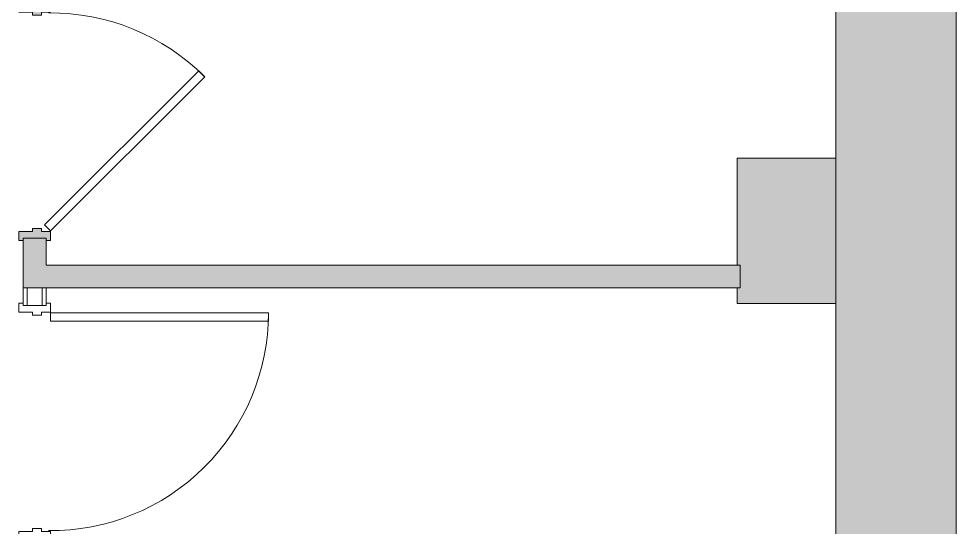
# Model space of a CAD drawing. Header units: inches. Extents: x 1076 to 2563, y 349 to 2134.
# Drawn here: x 2082.3 to 2237.1, y 1888.4 to 1972.4 of the extents above; entities that cross this region are included whole.
import ezdxf

# ---------------------------------------------------------------- set-up
doc = ezdxf.new("R2010")
doc.units = ezdxf.units.IN
doc.header["$MEASUREMENT"] = 0
for name, color, linetype, lineweight in [('A-DOOR', 31, 'Continuous', 13), ('A-WALL', 113, 'Continuous', 13), ('A-WALL-PATT', 111, 'Continuous', 13), ('I-WALL', 2, 'Continuous', 13)]:
    doc.layers.add(name, color=color, linetype=linetype, lineweight=lineweight)

# ---------------------------------------------------------------- blocks, each defined once
blk = doc.blocks.new('Door - Single - Solid Door-7732912-Level XX  POWER _ SIGNAL')
at = {"layer": 'A-DOOR'}
h = blk.add_hatch(color=250, dxfattribs=at)
h.paths.add_polyline_path([(22.12, 2.54), (22.12, 0.29), (21.62, 0.29), (21.62, -1.21), (22.12, -1.21), (22.12, -2.71), (23.62, -2.71), (23.62, -1.96), (23.24, -1.96), (23.24, 1.79), (23.62, 1.79), (23.62, 2.54), (23.24, 2.54)], flags=0)
h.paths.add_polyline_path([(-14.68, 2.54), (-15.63, 2.54), (-15.63, 1.79), (-15.26, 1.79), (-15.26, -1.96), (-15.63, -1.96), (-15.63, -2.71), (-14.13, -2.71), (-14.13, -1.21), (-13.63, -1.21), (-13.63, 0.29), (-14.13, 0.29), (-14.13, 2.54)], flags=0)
at = {"layer": 'A-DOOR', "color": 8, "lineweight": 20}
for p, q in [((-15.63, 2.54), (-14.13, 2.54)), ((-15.63, 1.79), (-15.63, 2.54)), ((-14.13, 2.54), (-14.13, 0.29)), ((22.12, 2.54), (23.62, 2.54)), ((22.12, 0.29), (22.12, 2.54)), ((23.62, 2.54), (23.62, 1.79)), ((-14.13, 0.29), (-13.63, 0.29)), ((-13.63, 0.29), (-13.63, -1.21)), ((21.62, 0.29), (22.12, 0.29)), ((21.62, -1.21), (21.62, 0.29)), ((-14.13, -1.21), (-14.13, -2.71)), ((-13.63, -1.21), (-14.13, -1.21)), ((22.12, -1.21), (21.62, -1.21)), ((22.12, -2.71), (22.12, -1.21)), ((-15.63, -2.71), (-15.63, -1.96)), ((-14.13, -2.71), (-15.63, -2.71)), ((-13.03, -1.74), (-14.01, -2.71)), ((-14.01, -2.71), (11.45, -28.17)), ((12.42, -27.2), (-13.03, -1.74)), ((23.62, -2.71), (22.12, -2.71)), ((23.62, -1.96), (23.62, -2.71)), ((11.45, -28.17), (12.42, -27.2))]:
    blk.add_line(p, q, dxfattribs=at)
at = {"layer": 'A-DOOR', "lineweight": 9}
blk.add_arc((-14.01, -2.71), 36, 315, 0.5, dxfattribs=at)
blk = doc.blocks.new('Door - Single - Solid Door-7355446-Level XX  POWER _ SIGNAL')
at = {"layer": 'A-DOOR'}
for p, q in [((-14.01, 38.71), (-12.63, 38.71)), ((-14.01, 2.71), (-14.01, 38.71)), ((-12.63, 38.71), (-12.63, 2.71)), ((-12.63, 2.71), (-14.01, 2.71))]:
    blk.add_line(p, q, dxfattribs=at)
at = {"layer": 'A-DOOR', "lineweight": 9}
for p, q in [((-15.63, 2.71), (-15.63, 1.96)), ((-14.13, 2.71), (-15.63, 2.71)), ((-14.13, 1.21), (-14.13, 2.71)), ((23.62, 2.71), (22.12, 2.71)), ((22.12, 2.71), (22.12, 1.21)), ((23.62, 1.96), (23.62, 2.71)), ((-13.63, 1.21), (-14.13, 1.21)), ((-13.63, -0.29), (-13.63, 1.21)), ((22.12, 1.21), (21.62, 1.21)), ((21.62, 1.21), (21.62, -0.29)), ((-14.13, -2.54), (-14.13, -0.29)), ((-14.13, -0.29), (-13.63, -0.29)), ((21.62, -0.29), (22.12, -0.29)), ((22.12, -0.29), (22.12, -2.54)), ((-15.63, -1.79), (-15.63, -2.54)), ((-15.63, -2.54), (-14.13, -2.54)), ((22.12, -2.54), (23.62, -2.54)), ((23.62, -2.54), (23.62, -1.79))]:
    blk.add_line(p, q, dxfattribs=at)
blk.add_arc((-14.01, 2.71), 36, 359.5, 90, dxfattribs=at)

msp = doc.modelspace()

# ---------------------------------------------------------------- hatches: boundary and pattern name
at = {"layer": 'A-WALL'}
msp.add_hatch(color=250, dxfattribs=at).paths.add_polyline_path([(2201.37, 1925.37), (2217.2, 1925.37), (2217.2, 1949.37), (2200.89, 1949.37), (2200.89, 1931.67), (2201.37, 1931.67), (2201.37, 1927.92), (2200.89, 1927.92), (2200.89, 1925.37)], flags=0)
at = {"layer": 'A-WALL-PATT', "lineweight": 9}
for points in [[(2237.08, 1082.48), (2237.08, 2095.92), (2217.2, 2095.92), (2217.2, 1082.48), (2227.94, 1082.48)], [(2112.97, 1927.92), (2201.37, 1927.92), (2201.37, 1931.67), (2086.77, 1931.67), (2086.77, 1927.92)]]:
    msp.add_hatch(color=7, dxfattribs=at).paths.add_polyline_path(points, flags=0)
h = msp.add_hatch(color=7, dxfattribs=at)
h.paths.add_polyline_path([(2086.54, 1927.92), (2086.77, 1927.92), (2086.77, 1936.12), (2083.02, 1936.12), (2083.02, 1927.92)], flags=0)
h.paths.add_polyline_path([(2086.54, 1974.62), (2086.77, 1974.62), (2086.77, 1988.49), (2083.02, 1988.49), (2083.02, 1974.62)], flags=0)
h = msp.add_hatch(dxfattribs=at)
h.set_pattern_fill('FP_1', color=256, style=0, pattern_type=2)
h.set_pattern_definition([(0, (0, 0), (30.72, 7.68), [1.267, -21.773, 1.267, -21.773, -122.88]), (0, (0, 0), (30.72, 7.68), [-46.08, 1.267, -44.813, 1.267, -21.773, -53.76]), (0, (0, 0), (30.72, 7.68), [-115.2, 1.267, -14.093, 1.267, -37.133]), (120, (11.52, 3.84), (-22.011075, 22.7643), [1.267, -21.773, 1.267, -21.773, -122.88]), (120, (11.52, 3.84), (-22.011075, 22.7643), [-46.08, 1.267, -44.813, 1.267, -21.773, -53.76]), (120, (11.52, 3.84), (-22.011075, 22.7643), [-115.2, 1.267, -14.093, 1.267, -37.133]), (240, (15.36, 19.2), (-8.708925, -30.4443), [1.267, -21.773, 1.267, -21.773, -122.88]), (240, (15.36, 19.2), (-8.708925, -30.4443), [-46.08, 1.267, -44.813, 1.267, -21.773, -53.76]), (240, (15.36, 19.2), (-8.708925, -30.4443), [-115.2, 1.267, -14.093, 1.267, -37.133])])
h.paths.add_polyline_path([(2083.02, 1754.29), (2083.64, 1754.29), (2083.64, 1793.3), (2083.02, 1793.3), (2083.02, 1757.42)], flags=0)
h.paths.add_polyline_path([(2083.02, 1795.8), (2083.64, 1795.8), (2083.64, 1886.54), (2083.02, 1886.54), (2083.02, 1796.43)], flags=0)
h.paths.add_polyline_path([(2083.02, 1925.04), (2083.64, 1925.04), (2083.64, 1927.92), (2083.02, 1927.92)], flags=0)

# ---------------------------------------------------------------- linework, layer by layer
at = {"layer": 'A-WALL', "color": 8, "lineweight": 20}
for p, q in [((2217.2, 2095.92), (2217.2, 1949.37)), ((2237.08, 1103), (2237.08, 2095.92)), ((2200.89, 1949.37), (2200.89, 1931.67)), ((2217.2, 1949.37), (2200.89, 1949.37)), ((2200.89, 1927.92), (2200.89, 1925.37)), ((2200.89, 1925.37), (2217.2, 1925.37)), ((2217.2, 1925.37), (2217.2, 1781.42))]:
    msp.add_line(p, q, dxfattribs=at)
at = {"layer": 'A-WALL', "lineweight": 9}
for p, q in [((2217.2, 1925.37), (2217.2, 1949.37)), ((2200.89, 1931.67), (2201.37, 1931.67)), ((2201.37, 1931.67), (2201.37, 1927.92)), ((2201.37, 1927.92), (2200.89, 1927.92))]:
    msp.add_line(p, q, dxfattribs=at)
at = {"layer": 'A-WALL'}
for p, q in [((2083.64, 1925.04), (2083.64, 1927.92)), ((2086.14, 1925.04), (2086.14, 1927.92))]:
    msp.add_line(p, q, dxfattribs=at)
at = {"layer": 'I-WALL', "color": 8, "lineweight": 20}
for p, q in [((2083.02, 1936.12), (2083.02, 1927.92)), ((2086.77, 1936.12), (2083.02, 1936.12)), ((2086.77, 1931.67), (2086.77, 1936.12)), ((2200.89, 1931.67), (2086.77, 1931.67)), ((2083.02, 1927.92), (2200.89, 1927.92))]:
    msp.add_line(p, q, dxfattribs=at)
at = {"layer": 'I-WALL'}
for p, q in [((2083.02, 1927.92), (2083.02, 1925.04)), ((2086.77, 1925.04), (2086.77, 1927.92)), ((2083.02, 1925.04), (2086.77, 1925.04))]:
    msp.add_line(p, q, dxfattribs=at)

# ---------------------------------------------------------------- block references
at = {"layer": 'A-DOOR'}
for name, p, rotation in [('Door - Single - Solid Door-7732912-Level XX  POWER _ SIGNAL', (2084.8, 1951.38), 89.9999999999997), ('Door - Single - Solid Door-7355446-Level XX  POWER _ SIGNAL', (2084.8, 1909.79), 269.9999999999999)]:
    msp.add_blockref(name, p, dxfattribs=dict(at, rotation=rotation))

doc.saveas('drawing.dxf')
